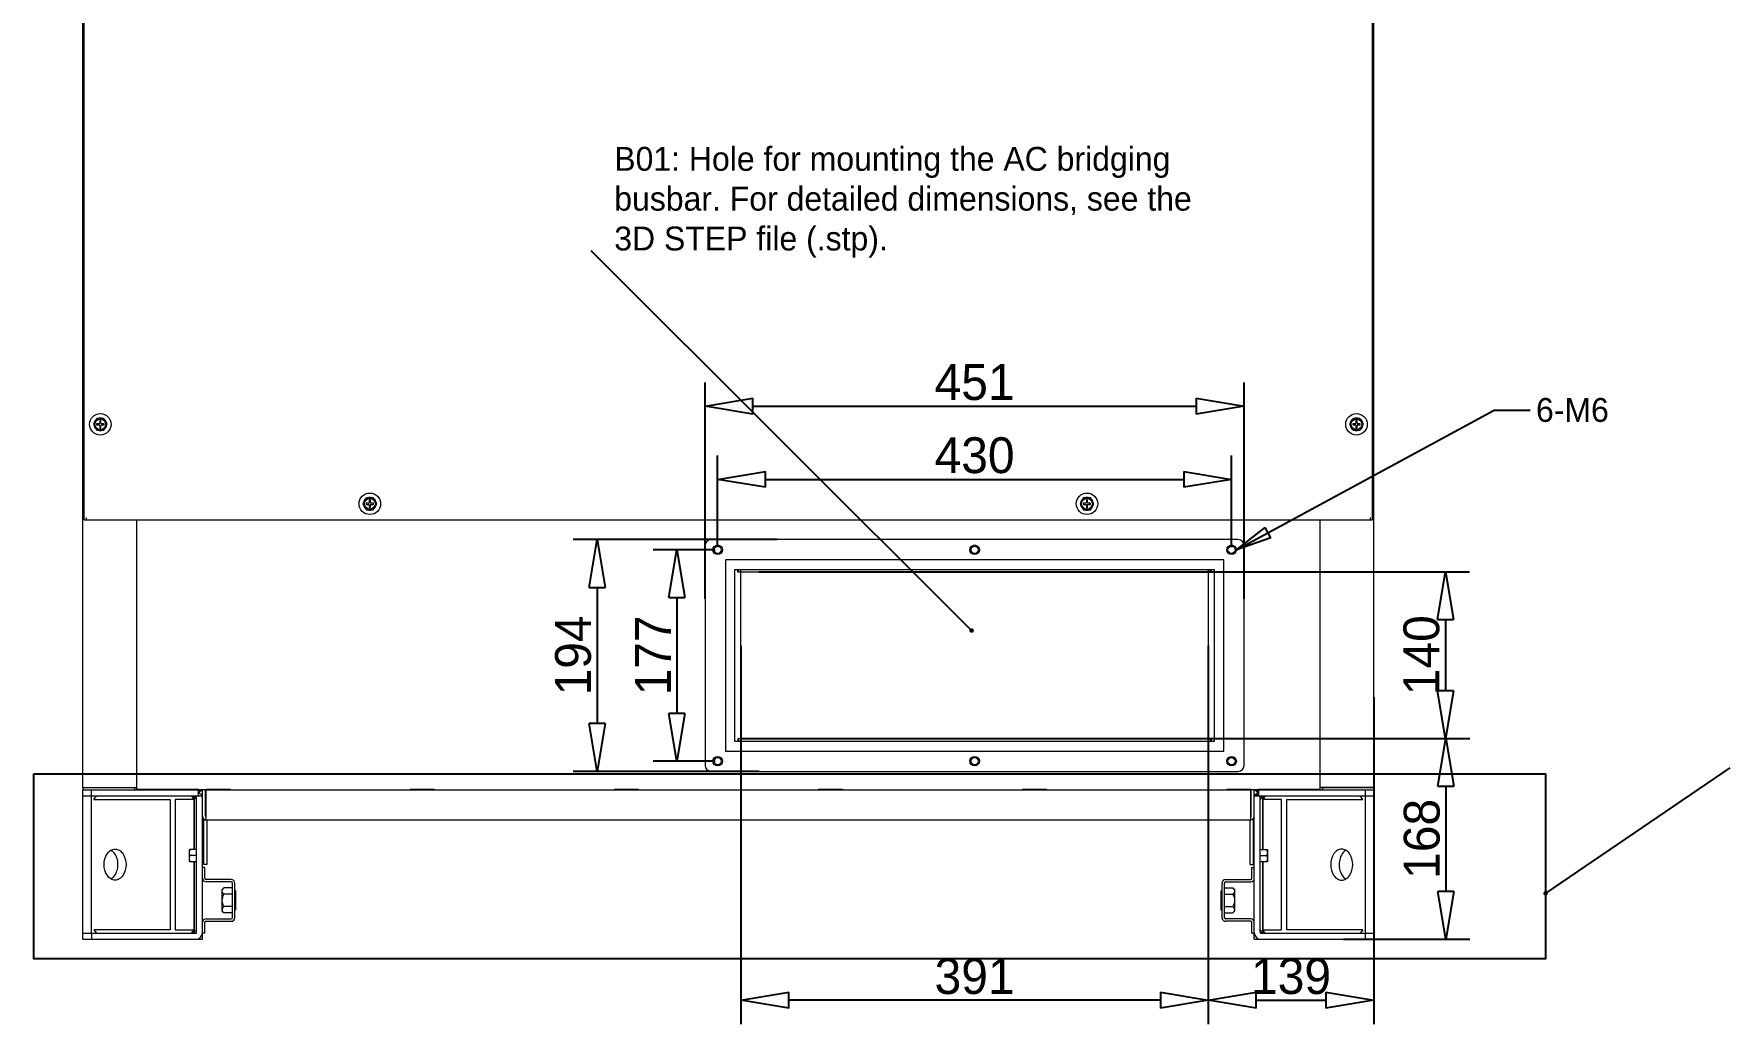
# Model space of a CAD drawing. Header units: inches. Extents: x -4705 to 38647, y 7098 to 31800.
# Drawn here: x 8049 to 9469, y 27184 to 28012 of the extents above; entities that cross this region are included whole.
import ezdxf

# ---------------------------------------------------------------- set-up
doc = ezdxf.new("R2010")
doc.units = ezdxf.units.IN
doc.header["$LTSCALE"] = 10
doc.header["$MEASUREMENT"] = 0
doc.linetypes.add('CONTINUOUS0', pattern=[0])
doc.layers.get('0').update_dxf_attribs({"lineweight": 0})
doc.layers.get('Defpoints').update_dxf_attribs({"lineweight": 0})
doc.layers.add('00_COMPONENTS', color=7, linetype='Continuous', lineweight=0)
doc.layers.add('1粗实线', color=7, linetype='CONTINUOUS0')
doc.styles.add('DWGTransNewTextStyle', font='SourceHanSansCN-Normal.ttf')
doc.styles.get("Standard").update_dxf_attribs({"font": 'SourceHanSansCN-Normal.ttf'})
doc.dimstyles.get("Standard").update_dxf_attribs({"dimtxt": 60, "dimasz": 30, "dimexe": 0.18, "dimexo": 0.0625, "dimgap": 5, "dimtad": 0, "dimtoh": 1, "dimdec": 0, "dimdsep": 46, "dimtxsty": 'Standard', "dimblk": 'CLOSEDBLANK', "dimcen": 0.09, "dimadec": 0, "dimazin": 0, "dimtfac": 1, "dimtdec": 0, "dimtofl": 0, "dimtmove": 0, "dimatfit": 3, "dimldrblk": 'CLOSEDBLANK', "dimfxl": 1, "dimtolj": 1, "dimtzin": 0, "dimarcsym": 0})
doc.dimstyles.new('副本 (2) Standard', dxfattribs={"dimtxt": 30, "dimasz": 40, "dimexe": 20, "dimexo": 2, "dimgap": 5, "dimtad": 1, "dimtoh": 1, "dimdec": 0, "dimdsep": 46, "dimtxsty": 'Standard', "dimblk": 'CLOSEDBLANK', "dimcen": 0.09, "dimclrd": 256, "dimadec": 0, "dimazin": 0, "dimtfac": 1, "dimtdec": 0, "dimtofl": 0, "dimtmove": 1, "dimatfit": 2, "dimldrblk": 'CLOSEDBLANK', "dimfxl": 1, "dimtolj": 1, "dimtzin": 0, "dimarcsym": 0})

# ---------------------------------------------------------------- blocks, each defined once
blk = doc.blocks.new('_ClosedBlank')
at = {"color": 0, "linetype": 'ByBlock', "lineweight": -2}
for p, q in [((-1, 0.167), (0, 0)), ((-1, 0.167), (-1, -0.167)), ((0, 0), (-1, -0.167))]:
    blk.add_line(p, q, dxfattribs=at)
blk = doc.blocks.new('*D65')
at = {"color": 0, "lineweight": -2, "ltscale": 50, "transparency": 16777216}
for p, q in [((8610.9, 27539.5), (8610.9, 27720.7)), ((9061.9, 27539.5), (9061.9, 27720.7))]:
    blk.add_line(p, q, dxfattribs=at)
at = {"lineweight": -2, "ltscale": 50, "transparency": 16777216}
blk.add_line((8650.9, 27700.7), (9021.9, 27700.7), dxfattribs=at)
at = {"layer": 'Defpoints', "color": 0, "transparency": 16777216}
for p in [(9061.9, 27700.7), (8610.9, 27537.5), (9061.9, 27537.5)]:
    blk.add_point(p, dxfattribs=at)
at = {"linetype": 'ByBlock', "lineweight": -2, "transparency": 16777216, "xscale": 40, "yscale": 40, "zscale": 40, "rotation": 180}
blk.add_blockref('_ClosedBlank', (8610.9, 27700.7), dxfattribs=at)
at = {"linetype": 'ByBlock', "lineweight": -2, "transparency": 16777216, "xscale": 40, "yscale": 40, "zscale": 40}
blk.add_blockref('_ClosedBlank', (9061.9, 27700.7), dxfattribs=at)
at = {"color": 0, "ltscale": 50, "transparency": 16777216, "insert": (8836.4, 27720.7), "char_height": 30, "attachment_point": 5}
blk.add_mtext('\\A1;451', dxfattribs=at)
blk = doc.blocks.new('*D66')
at = {"color": 0, "lineweight": -2, "ltscale": 50, "transparency": 16777216}
for p, q in [((8621.4, 27582.6), (8621.4, 27659.5)), ((9051.4, 27582.6), (9051.4, 27659.5))]:
    blk.add_line(p, q, dxfattribs=at)
at = {"lineweight": -2, "ltscale": 50, "transparency": 16777216}
blk.add_line((8661.4, 27639.5), (9011.4, 27639.5), dxfattribs=at)
at = {"layer": 'Defpoints', "color": 0, "transparency": 16777216}
for p in [(9051.4, 27639.5), (8621.4, 27580.6), (9051.4, 27580.6)]:
    blk.add_point(p, dxfattribs=at)
at = {"linetype": 'ByBlock', "lineweight": -2, "transparency": 16777216, "xscale": 40, "yscale": 40, "zscale": 40, "rotation": 180}
blk.add_blockref('_ClosedBlank', (8621.4, 27639.5), dxfattribs=at)
at = {"linetype": 'ByBlock', "lineweight": -2, "transparency": 16777216, "xscale": 40, "yscale": 40, "zscale": 40}
blk.add_blockref('_ClosedBlank', (9051.4, 27639.5), dxfattribs=at)
at = {"color": 0, "ltscale": 50, "transparency": 16777216, "insert": (8836.4, 27659.5), "char_height": 30, "attachment_point": 5}
blk.add_mtext('\\A1;430', dxfattribs=at)
blk = doc.blocks.new('*D67')
at = {"color": 0, "lineweight": -2, "ltscale": 50, "transparency": 16777216}
for p, q in [((8671.2, 27589.1), (8500.6, 27589.1)), ((8656.3, 27395.1), (8500.6, 27395.1))]:
    blk.add_line(p, q, dxfattribs=at)
at = {"lineweight": -2, "ltscale": 50, "transparency": 16777216}
blk.add_line((8520.6, 27549.1), (8520.6, 27435.1), dxfattribs=at)
at = {"layer": 'Defpoints', "color": 0, "transparency": 16777216}
for p in [(8673.2, 27589.1), (8520.6, 27395.1), (8658.3, 27395.1)]:
    blk.add_point(p, dxfattribs=at)
at = {"linetype": 'ByBlock', "lineweight": -2, "transparency": 16777216, "xscale": 40, "yscale": 40, "zscale": 40}
for p, rotation in [((8520.6, 27589.1), 90), ((8520.6, 27395.1), 270)]:
    blk.add_blockref('_ClosedBlank', p, dxfattribs=dict(at, rotation=rotation))
at = {"color": 0, "ltscale": 50, "transparency": 16777216, "insert": (8500.6, 27492.1), "char_height": 30, "attachment_point": 5, "rotation": 90}
blk.add_mtext('\\A1;194', dxfattribs=at)
blk = doc.blocks.new('*D68')
at = {"color": 0, "lineweight": -2, "ltscale": 50, "transparency": 16777216}
for p, q in [((8619.4, 27580.6), (8567.4, 27580.6)), ((8619.4, 27403.6), (8567.4, 27403.6))]:
    blk.add_line(p, q, dxfattribs=at)
at = {"lineweight": -2, "ltscale": 50, "transparency": 16777216}
blk.add_line((8587.4, 27540.6), (8587.4, 27443.6), dxfattribs=at)
at = {"layer": 'Defpoints', "color": 0, "transparency": 16777216}
for p in [(8621.4, 27580.6), (8587.4, 27403.6), (8621.4, 27403.6)]:
    blk.add_point(p, dxfattribs=at)
at = {"linetype": 'ByBlock', "lineweight": -2, "transparency": 16777216, "xscale": 40, "yscale": 40, "zscale": 40}
for p, rotation in [((8587.4, 27580.6), 90), ((8587.4, 27403.6), 270)]:
    blk.add_blockref('_ClosedBlank', p, dxfattribs=dict(at, rotation=rotation))
at = {"color": 0, "ltscale": 50, "transparency": 16777216, "insert": (8567.4, 27492.1), "char_height": 30, "attachment_point": 5, "rotation": 90}
blk.add_mtext('\\A1;177', dxfattribs=at)
blk = doc.blocks.new('*D69')
at = {"color": 0, "lineweight": -2, "ltscale": 50, "transparency": 16777216}
for p, q in [((8656, 27562.1), (9250.4, 27562.1)), ((8646.4, 27422.6), (9250.4, 27422.6))]:
    blk.add_line(p, q, dxfattribs=at)
at = {"lineweight": -2, "ltscale": 50, "transparency": 16777216}
blk.add_line((9230.4, 27522.1), (9230.4, 27462.6), dxfattribs=at)
at = {"layer": 'Defpoints', "color": 0, "transparency": 16777216}
for p in [(8654, 27562.1), (8644.4, 27422.6), (9230.4, 27422.6)]:
    blk.add_point(p, dxfattribs=at)
at = {"linetype": 'ByBlock', "lineweight": -2, "transparency": 16777216, "xscale": 40, "yscale": 40, "zscale": 40}
for p, rotation in [((9230.4, 27562.1), 90), ((9230.4, 27422.6), 270)]:
    blk.add_blockref('_ClosedBlank', p, dxfattribs=dict(at, rotation=rotation))
at = {"color": 0, "ltscale": 50, "transparency": 16777216, "insert": (9210.4, 27492.3), "char_height": 30, "attachment_point": 5, "rotation": 90}
blk.add_mtext('\\A1;140', dxfattribs=at)
blk = doc.blocks.new('*D70')
at = {"color": 0, "lineweight": -2, "ltscale": 50, "transparency": 16777216}
for p, q in [((9030, 27422.6), (9250.7, 27422.6)), ((9145.1, 27254.6), (9250.7, 27254.6))]:
    blk.add_line(p, q, dxfattribs=at)
at = {"lineweight": -2, "ltscale": 50, "transparency": 16777216}
blk.add_line((9230.7, 27382.6), (9230.7, 27294.6), dxfattribs=at)
at = {"layer": 'Defpoints', "color": 0, "transparency": 16777216}
for p in [(9028, 27422.6), (9143.1, 27254.6), (9230.7, 27254.6)]:
    blk.add_point(p, dxfattribs=at)
at = {"linetype": 'ByBlock', "lineweight": -2, "transparency": 16777216, "xscale": 40, "yscale": 40, "zscale": 40}
for p, rotation in [((9230.7, 27422.6), 90), ((9230.7, 27254.6), 270)]:
    blk.add_blockref('_ClosedBlank', p, dxfattribs=dict(at, rotation=rotation))
at = {"color": 0, "ltscale": 50, "transparency": 16777216, "insert": (9210.7, 27338.6), "char_height": 30, "attachment_point": 5, "rotation": 90}
blk.add_mtext('\\A1;168', dxfattribs=at)
blk = doc.blocks.new('*D71')
at = {"color": 0, "lineweight": -2, "ltscale": 50, "transparency": 16777216}
for p, q in [((8640.9, 27500.2), (8640.9, 27183.5)), ((9031.9, 27500.2), (9031.9, 27183.5))]:
    blk.add_line(p, q, dxfattribs=at)
at = {"lineweight": -2, "ltscale": 50, "transparency": 16777216}
blk.add_line((8991.9, 27203.5), (8680.9, 27203.5), dxfattribs=at)
at = {"layer": 'Defpoints', "color": 0, "transparency": 16777216}
for p in [(8640.9, 27502.2), (9031.9, 27502.2), (8640.9, 27203.5)]:
    blk.add_point(p, dxfattribs=at)
at = {"linetype": 'ByBlock', "lineweight": -2, "transparency": 16777216, "xscale": 40, "yscale": 40, "zscale": 40, "rotation": 180}
blk.add_blockref('_ClosedBlank', (8640.9, 27203.5), dxfattribs=at)
at = {"linetype": 'ByBlock', "lineweight": -2, "transparency": 16777216, "xscale": 40, "yscale": 40, "zscale": 40}
blk.add_blockref('_ClosedBlank', (9031.9, 27203.5), dxfattribs=at)
at = {"color": 0, "ltscale": 50, "transparency": 16777216, "insert": (8836.4, 27223.5), "char_height": 30, "attachment_point": 5}
blk.add_mtext('\\A1;391', dxfattribs=at)
blk = doc.blocks.new('*D72')
at = {"color": 0, "lineweight": -2, "ltscale": 50, "transparency": 16777216}
for p, q in [((9031.9, 27481.2), (9031.9, 27183.5)), ((9170.4, 27457.3), (9170.4, 27183.5))]:
    blk.add_line(p, q, dxfattribs=at)
at = {"lineweight": -2, "ltscale": 50, "transparency": 16777216}
blk.add_line((9071.9, 27203.5), (9130.4, 27203.5), dxfattribs=at)
at = {"layer": 'Defpoints', "color": 0, "transparency": 16777216}
for p in [(9031.9, 27483.2), (9170.4, 27459.3), (9170.4, 27203.5)]:
    blk.add_point(p, dxfattribs=at)
at = {"linetype": 'ByBlock', "lineweight": -2, "transparency": 16777216, "xscale": 40, "yscale": 40, "zscale": 40, "rotation": 180}
blk.add_blockref('_ClosedBlank', (9031.9, 27203.5), dxfattribs=at)
at = {"linetype": 'ByBlock', "lineweight": -2, "transparency": 16777216, "xscale": 40, "yscale": 40, "zscale": 40}
blk.add_blockref('_ClosedBlank', (9170.4, 27203.5), dxfattribs=at)
at = {"color": 0, "ltscale": 50, "transparency": 16777216, "insert": (9101.2, 27223.5), "char_height": 30, "attachment_point": 5}
blk.add_mtext('\\A1;139', dxfattribs=at)

msp = doc.modelspace()

# ---------------------------------------------------------------- linework, layer by layer
at = {"layer": '00_COMPONENTS', "color": 7, "linetype": 'Continuous'}
for p, q in [((8090.42, 27381.566), (8090.42, 29404.566)), ((9170.42, 27381.566), (9170.42, 29404.566)), ((8091.42, 27605.566), (8091.42, 28899.566)), ((9169.42, 27605.566), (9169.42, 28899.566)), ((8102.033, 27690.566), (8099.146, 27685.566)), ((8107.807, 27690.566), (8102.033, 27690.566)), ((8105.42, 27688.666), (8104.42, 27688.666)), ((8104.42, 27688.666), (8104.42, 27686.566)), ((8105.42, 27686.566), (8105.42, 27688.666)), ((8110.693, 27685.566), (8107.807, 27690.566)), ((9153.033, 27690.566), (9150.146, 27685.566)), ((9158.807, 27690.566), (9153.033, 27690.566)), ((9156.42, 27688.666), (9155.42, 27688.666)), ((9155.42, 27688.666), (9155.42, 27686.566)), ((9156.42, 27686.566), (9156.42, 27688.666)), ((9161.693, 27685.566), (9158.807, 27690.566)), ((8099.146, 27685.566), (8102.033, 27680.566)), ((8103.92, 27686.066), (8101.82, 27686.066)), ((8101.82, 27686.066), (8101.82, 27685.066)), ((8101.82, 27685.066), (8103.92, 27685.066)), ((8102.033, 27680.566), (8107.807, 27680.566)), ((8104.42, 27684.566), (8104.42, 27682.466)), ((8104.42, 27682.466), (8105.42, 27682.466)), ((8105.42, 27682.466), (8105.42, 27684.566)), ((8108.02, 27686.066), (8105.92, 27686.066)), ((8105.92, 27685.066), (8108.02, 27685.066)), ((8107.807, 27680.566), (8110.693, 27685.566)), ((8108.02, 27685.066), (8108.02, 27686.066)), ((9150.146, 27685.566), (9153.033, 27680.566)), ((9154.92, 27686.066), (9152.82, 27686.066)), ((9152.82, 27686.066), (9152.82, 27685.066)), ((9152.82, 27685.066), (9154.92, 27685.066)), ((9153.033, 27680.566), (9158.807, 27680.566)), ((9155.42, 27684.566), (9155.42, 27682.466)), ((9155.42, 27682.466), (9156.42, 27682.466)), ((9156.42, 27682.466), (9156.42, 27684.566)), ((9159.02, 27686.066), (9156.92, 27686.066)), ((9156.92, 27685.066), (9159.02, 27685.066)), ((9158.807, 27680.566), (9161.693, 27685.566)), ((9159.02, 27685.066), (9159.02, 27686.066)), ((8327.533, 27624.066), (8324.646, 27619.066)), ((8324.646, 27619.066), (8327.533, 27614.066)), ((8329.42, 27619.566), (8327.32, 27619.566)), ((8327.32, 27619.566), (8327.32, 27618.566)), ((8327.32, 27618.566), (8329.42, 27618.566)), ((8333.307, 27624.066), (8327.533, 27624.066)), ((8330.92, 27622.166), (8329.92, 27622.166)), ((8329.92, 27622.166), (8329.92, 27620.066)), ((8329.92, 27618.066), (8329.92, 27615.966)), ((8330.92, 27620.066), (8330.92, 27622.166)), ((8330.92, 27615.966), (8330.92, 27618.066)), ((8333.52, 27619.566), (8331.42, 27619.566)), ((8331.42, 27618.566), (8333.52, 27618.566)), ((8336.193, 27619.066), (8333.307, 27624.066)), ((8333.307, 27614.066), (8336.193, 27619.066)), ((8333.52, 27618.566), (8333.52, 27619.566)), ((8927.533, 27624.066), (8924.646, 27619.066)), ((8924.646, 27619.066), (8927.533, 27614.066)), ((8929.42, 27619.566), (8927.32, 27619.566)), ((8927.32, 27619.566), (8927.32, 27618.566)), ((8927.32, 27618.566), (8929.42, 27618.566)), ((8933.307, 27624.066), (8927.533, 27624.066)), ((8930.92, 27622.166), (8929.92, 27622.166)), ((8929.92, 27622.166), (8929.92, 27620.066)), ((8929.92, 27618.066), (8929.92, 27615.966)), ((8930.92, 27620.066), (8930.92, 27622.166)), ((8930.92, 27615.966), (8930.92, 27618.066)), ((8933.52, 27619.566), (8931.42, 27619.566)), ((8931.42, 27618.566), (8933.52, 27618.566)), ((8936.193, 27619.066), (8933.307, 27624.066)), ((8933.307, 27614.066), (8936.193, 27619.066)), ((8933.52, 27618.566), (8933.52, 27619.566)), ((8091.42, 27605.566), (9169.42, 27605.566)), ((8093.42, 27605.566), (8093.42, 27607.566)), ((8135.42, 27381.566), (8135.42, 27605.566)), ((8135.42, 27380.255), (8135.42, 27605.566)), ((8135.42, 27382.066), (8135.42, 27605.566)), ((8327.533, 27614.066), (8333.307, 27614.066)), ((8329.92, 27615.966), (8330.92, 27615.966)), ((8927.533, 27614.066), (8933.307, 27614.066)), ((8929.92, 27615.966), (8930.92, 27615.966)), ((9125.42, 27381.566), (9125.42, 27605.566)), ((9125.42, 27380.816), (9125.42, 27605.566)), ((9167.42, 27607.566), (9167.42, 27605.566)), ((9056.92, 27589.066), (8615.92, 27589.066)), ((8610.92, 27584.066), (8610.92, 27400.066)), ((9061.92, 27400.066), (9061.92, 27584.066)), ((9044.92, 27572.066), (8627.92, 27572.066)), ((8627.92, 27572.066), (8627.92, 27412.066)), ((8635.92, 27564.066), (9036.92, 27564.066)), ((8635.92, 27420.066), (8635.92, 27564.066)), ((8640.92, 27563.816), (8638.42, 27563.816)), ((8638.42, 27561.816), (8638.42, 27563.816)), ((8640.92, 27561.816), (8638.42, 27561.816)), ((8638.92, 27561.816), (8638.92, 27563.816)), ((8640.92, 27562.066), (8640.92, 27564.066)), ((8640.92, 27563.816), (8640.92, 27564.066)), ((8640.92, 27562.066), (9031.92, 27562.066)), ((8640.92, 27422.316), (8640.92, 27561.816)), ((9031.92, 27564.066), (9031.92, 27563.816)), ((9031.92, 27562.066), (9031.92, 27564.066)), ((9031.92, 27563.816), (9034.42, 27563.816)), ((9031.92, 27561.816), (9034.42, 27561.816)), ((9031.92, 27561.816), (9031.92, 27422.316)), ((9033.92, 27563.816), (9033.92, 27561.816)), ((9034.42, 27561.816), (9034.42, 27563.816)), ((9036.92, 27564.066), (9036.92, 27420.066)), ((9044.92, 27412.066), (9044.92, 27572.066)), ((9036.92, 27420.066), (8635.92, 27420.066)), ((8640.92, 27422.316), (8638.42, 27422.316)), ((8638.42, 27422.316), (8638.42, 27420.316)), ((8640.92, 27420.316), (8638.42, 27420.316)), ((8638.92, 27420.316), (8638.92, 27422.316)), ((9031.92, 27422.566), (8640.92, 27422.566)), ((9031.92, 27422.066), (8640.92, 27422.066)), ((8640.92, 27422.066), (8640.92, 27420.066)), ((8640.92, 27420.066), (8640.92, 27420.316)), ((9031.92, 27422.316), (9034.42, 27422.316)), ((9031.92, 27422.066), (9031.92, 27420.066)), ((9031.92, 27420.316), (9034.42, 27420.316)), ((9031.92, 27420.316), (9031.92, 27420.066)), ((9033.92, 27422.316), (9033.92, 27420.316)), ((9034.42, 27422.316), (9034.42, 27420.316)), ((8627.92, 27412.066), (9044.92, 27412.066)), ((8615.92, 27395.066), (9056.92, 27395.066)), ((8090.42, 27381.566), (8133.42, 27381.566)), ((8090.42, 27381.566), (8135.42, 27381.566)), ((8090.42, 27381.566), (8090.42, 27379.566)), ((8090.42, 27379.566), (8133.42, 27379.566)), ((8090.42, 27254.566), (8090.42, 27379.566)), ((8093.42, 27381.566), (8135.42, 27381.566)), ((8097.49, 27379.566), (8186.884, 27379.566)), ((8097.49, 27374.566), (8097.49, 27379.566)), ((8133.42, 27381.566), (8133.42, 27379.566)), ((8135.42, 27380.255), (8186.884, 27380.255)), ((8135.42, 27379.566), (8135.42, 27380.255)), ((8135.42, 27379.566), (8186.884, 27379.566)), ((8186.884, 27379.566), (8186.884, 27380.255)), ((8189.885, 27379.839), (8186.884, 27377.168)), ((8189.577, 27379.566), (8186.884, 27379.566)), ((8186.884, 27379.566), (8186.884, 27374.566)), ((8189.884, 27379.566), (8186.884, 27376.566)), ((8190.384, 27374.566), (8186.884, 27378.066)), ((8186.884, 27376.722), (8186.884, 27377.168)), ((8187.362, 27377.043), (8187.681, 27377.043)), ((8187.882, 27377.563), (8187.681, 27377.043)), ((8188.654, 27379.566), (8188.172, 27378.314)), ((8193.42, 27379.566), (8189.884, 27379.566)), ((8189.885, 27379.566), (8189.885, 27379.839)), ((8190.42, 27374.566), (8190.42, 27379.566)), ((8192.92, 27357.566), (8192.92, 27379.566)), ((8193.42, 27380.298), (8213.42, 27380.298)), ((8193.42, 27380.298), (8193.42, 27379.566)), ((8193.42, 27379.566), (8213.42, 27379.566)), ((8193.42, 27379.566), (9067.42, 27379.566)), ((8193.42, 27354.566), (8193.42, 27379.566)), ((8213.42, 27380.298), (8213.42, 27379.566)), ((8364.22, 27380.298), (8384.22, 27380.298)), ((8364.22, 27380.298), (8364.22, 27379.566)), ((8364.22, 27379.566), (8384.22, 27379.566)), ((8384.22, 27380.298), (8384.22, 27379.566)), ((8535.02, 27380.298), (8555.02, 27380.298)), ((8535.02, 27380.298), (8535.02, 27379.566)), ((8535.02, 27379.566), (8555.02, 27379.566)), ((8555.02, 27380.298), (8555.02, 27379.566)), ((8705.82, 27380.298), (8725.82, 27380.298)), ((8705.82, 27380.298), (8705.82, 27379.566)), ((8705.82, 27379.566), (8725.82, 27379.566)), ((8725.82, 27380.298), (8725.82, 27379.566)), ((8876.62, 27380.298), (8896.62, 27380.298)), ((8876.62, 27380.298), (8876.62, 27379.566)), ((8876.62, 27379.566), (8896.62, 27379.566)), ((8896.62, 27380.298), (8896.62, 27379.566)), ((9047.42, 27380.298), (9067.42, 27380.298)), ((9047.42, 27380.298), (9047.42, 27379.566)), ((9047.42, 27379.566), (9067.42, 27379.566)), ((9067.42, 27380.298), (9067.42, 27379.566)), ((9070.955, 27379.566), (9067.42, 27379.566)), ((9067.42, 27354.566), (9067.42, 27379.566)), ((9067.42, 27378.366), (9067.92, 27378.366)), ((9067.42, 27378.166), (9067.92, 27378.166)), ((9067.92, 27357.566), (9067.92, 27379.566)), ((9070.42, 27374.566), (9070.42, 27379.566)), ((9073.955, 27378.066), (9070.455, 27374.566)), ((9070.889, 27376.104), (9071.213, 27375.323)), ((9070.949, 27375.769), (9071.167, 27375.277)), ((9073.954, 27377.168), (9070.955, 27379.839)), ((9070.955, 27379.566), (9070.955, 27379.839)), ((9073.955, 27376.566), (9070.955, 27379.566)), ((9073.955, 27379.566), (9071.262, 27379.566)), ((9071.42, 27375.816), (9073.376, 27375.816)), ((9072.185, 27379.566), (9072.669, 27378.313)), ((9072.257, 27375.968), (9073.248, 27374.566)), ((9072.958, 27377.563), (9073.158, 27377.043)), ((9073.158, 27377.043), (9073.478, 27377.043)), ((9073.954, 27376.724), (9073.954, 27377.168)), ((9073.955, 27380.255), (9125.42, 27380.255)), ((9073.955, 27379.566), (9073.955, 27380.255)), ((9073.955, 27379.566), (9125.42, 27379.566)), ((9073.955, 27379.566), (9163.35, 27379.566)), ((9073.955, 27379.566), (9073.955, 27374.566)), ((9170.42, 27381.566), (9125.42, 27381.566)), ((9125.42, 27381.566), (9167.92, 27381.566)), ((9125.42, 27379.566), (9125.42, 27380.255)), ((9127.42, 27381.566), (9170.191, 27381.566)), ((9127.42, 27381.566), (9127.42, 27379.566)), ((9127.42, 27379.566), (9170.42, 27379.566)), ((9163.35, 27254.566), (9163.35, 27379.566)), ((9170.42, 27381.566), (9170.42, 27379.566)), ((9170.42, 27374.566), (9170.42, 27379.566)), ((8090.419, 27374.566), (8190.42, 27374.566)), ((8097.49, 27259.566), (8097.49, 27374.566)), ((8099.611, 27371.566), (8101.732, 27374.566)), ((8099.611, 27371.566), (8163.298, 27371.566)), ((8163.298, 27371.566), (8163.298, 27262.566)), ((8183.349, 27371.566), (8167.541, 27371.566)), ((8167.541, 27371.566), (8167.541, 27262.566)), ((8181.227, 27374.566), (8183.349, 27371.566)), ((8182.42, 27374.566), (8185.42, 27371.566)), ((8183.299, 27374.066), (8185.42, 27374.066)), ((8183.299, 27374.066), (8183.299, 27329.566)), ((8183.699, 27374.137), (8183.349, 27374.066)), ((8183.349, 27329.566), (8183.349, 27374.066)), ((8185.42, 27260.066), (8185.42, 27374.566)), ((8190.42, 27260.066), (8190.42, 27374.566)), ((9067.42, 27365.566), (9067.92, 27365.566)), ((9067.42, 27365.066), (9067.92, 27365.066)), ((9070.42, 27374.566), (9170.42, 27374.566)), ((9070.42, 27260.066), (9070.42, 27374.566)), ((9071.196, 27375.306), (9071.166, 27375.276)), ((9075.42, 27260.066), (9075.42, 27374.566)), ((9075.42, 27371.566), (9078.42, 27374.566)), ((9075.42, 27374.066), (9077.541, 27374.066)), ((9077.141, 27374.137), (9077.491, 27374.066)), ((9079.612, 27374.566), (9077.491, 27371.566)), ((9077.491, 27329.566), (9077.491, 27374.066)), ((9093.298, 27371.566), (9077.491, 27371.566)), ((9077.541, 27374.066), (9077.541, 27329.566)), ((9093.298, 27262.566), (9093.298, 27371.566)), ((9097.541, 27371.566), (9161.226, 27371.566)), ((9097.541, 27262.566), (9097.541, 27371.566)), ((9161.226, 27371.566), (9159.105, 27374.566)), ((9170.42, 27259.566), (9170.42, 27374.566)), ((8190.42, 27354.566), (9067.42, 27354.566)), ((8191.42, 27317.066), (8191.42, 27354.066)), ((8193.92, 27354.066), (8193.92, 27317.066)), ((9066.92, 27317.066), (9066.92, 27354.066)), ((9069.42, 27354.066), (9069.42, 27317.066)), ((8185.42, 27329.566), (8179.42, 27329.566)), ((8179.42, 27319.566), (8179.42, 27329.566)), ((8179.42, 27319.566), (8185.42, 27319.566)), ((8185.42, 27324.566), (8180.193, 27324.566)), ((8183.299, 27319.566), (8183.299, 27260.066)), ((8183.349, 27260.066), (8183.349, 27319.566)), ((9075.42, 27329.566), (9081.42, 27329.566)), ((9075.42, 27324.566), (9080.646, 27324.566)), ((9075.42, 27319.566), (9081.42, 27319.566)), ((9077.491, 27260.066), (9077.491, 27319.566)), ((9077.541, 27319.566), (9077.541, 27260.066)), ((9081.42, 27329.566), (9081.42, 27319.566)), ((8192.42, 27314.566), (8190.42, 27314.566)), ((8193.92, 27317.066), (8191.42, 27317.066)), ((8192.42, 27305.566), (8192.42, 27314.566)), ((8214.42, 27304.566), (8193.42, 27304.566)), ((9046.42, 27304.566), (9067.42, 27304.566)), ((9066.92, 27317.066), (9069.42, 27317.066)), ((9068.42, 27314.566), (9070.42, 27314.566)), ((9068.42, 27305.566), (9068.42, 27314.566)), ((8214.42, 27302.566), (8193.42, 27302.566)), ((8208.312, 27297.458), (8206.92, 27296.066)), ((8206.92, 27278.066), (8206.92, 27296.066)), ((8215.42, 27297.458), (8208.312, 27297.458)), ((8215.42, 27292.262), (8208.312, 27292.262)), ((8215.42, 27272.566), (8215.42, 27301.566)), ((8217.42, 27272.566), (8217.42, 27301.566)), ((8218.42, 27295.056), (8217.42, 27295.056)), ((8218.42, 27279.076), (8218.42, 27295.056)), ((9042.42, 27295.056), (9043.42, 27295.056)), ((9042.42, 27295.056), (9042.42, 27279.076)), ((9043.42, 27272.566), (9043.42, 27301.566)), ((9045.42, 27272.566), (9045.42, 27301.566)), ((9045.42, 27297.458), (9052.528, 27297.458)), ((9045.42, 27292.262), (9052.528, 27292.262)), ((9046.42, 27302.566), (9067.42, 27302.566)), ((9052.528, 27297.458), (9053.92, 27296.066)), ((9053.92, 27296.066), (9053.92, 27278.066)), ((8208.312, 27276.673), (8206.92, 27278.066)), ((8215.42, 27281.869), (8208.312, 27281.869)), ((8215.42, 27276.673), (8208.312, 27276.673)), ((8218.42, 27279.076), (8217.42, 27279.076)), ((9042.42, 27279.076), (9043.42, 27279.076)), ((9045.42, 27281.869), (9052.528, 27281.869)), ((9045.42, 27276.673), (9052.528, 27276.673)), ((9052.528, 27276.673), (9053.92, 27278.066)), ((8163.298, 27262.566), (8099.611, 27262.566)), ((8099.611, 27262.566), (8101.732, 27259.566)), ((8167.541, 27262.566), (8183.349, 27262.566)), ((8181.227, 27259.566), (8183.349, 27262.566)), ((8182.42, 27259.566), (8185.42, 27262.566)), ((8192.42, 27259.566), (8192.42, 27268.566)), ((8193.42, 27271.566), (8214.42, 27271.566)), ((8193.42, 27269.566), (8214.42, 27269.566)), ((9067.42, 27271.566), (9046.42, 27271.566)), ((9067.42, 27269.566), (9046.42, 27269.566)), ((9068.42, 27259.566), (9068.42, 27268.566)), ((9075.42, 27262.566), (9078.42, 27259.566)), ((9077.491, 27262.566), (9093.298, 27262.566)), ((9079.612, 27259.566), (9077.491, 27262.566)), ((9161.226, 27262.566), (9097.541, 27262.566)), ((9161.226, 27262.566), (9159.105, 27259.566)), ((8090.419, 27259.566), (8184.92, 27259.566)), ((8090.42, 27254.566), (8190.42, 27254.566)), ((8097.49, 27259.566), (8097.49, 27254.566)), ((8182.999, 27259.673), (8182.81, 27259.594)), ((8192.42, 27259.566), (8190.42, 27259.566)), ((8190.42, 27254.566), (8190.42, 27259.566)), ((9068.42, 27259.566), (9070.42, 27259.566)), ((9070.42, 27254.566), (9070.42, 27259.566)), ((9070.42, 27254.566), (9170.42, 27254.566)), ((9075.42, 27260.066), (9077.542, 27260.066)), ((9075.92, 27259.566), (9170.42, 27259.566)), ((9077.831, 27259.679), (9078.016, 27259.598)), ((9170.42, 27259.566), (9170.42, 27254.566))]:
    msp.add_line(p, q, dxfattribs=at)
for points in [[(8183.298, 27260.066), (8183.259, 27259.915), (8183.153, 27259.782), (8182.999, 27259.673)], [(9077.542, 27260.066), (9077.579, 27259.918), (9077.681, 27259.787), (9077.831, 27259.679)]]:
    msp.add_lwpolyline(points, dxfattribs=at)
for centre, radius in [((8104.92, 27685.566), 9), ((8104.92, 27685.566), 4.5), ((9155.92, 27685.566), 9), ((9155.92, 27685.566), 4.5), ((8330.42, 27619.066), 9), ((8330.42, 27619.066), 4.5), ((8930.42, 27619.066), 9), ((8930.42, 27619.066), 4.5), ((8621.42, 27580.566), 4), ((8621.42, 27580.566), 3), ((8836.42, 27580.566), 4), ((8836.42, 27580.566), 3), ((9051.42, 27580.566), 4), ((9051.42, 27580.566), 3), ((8621.42, 27403.566), 4), ((8621.42, 27403.566), 3), ((8836.42, 27403.566), 4), ((8836.42, 27403.566), 3), ((9051.42, 27403.566), 4), ((9051.42, 27403.566), 3)]:
    msp.add_circle(centre, radius, dxfattribs=at)
for centre, radius, start, end in [((8104.92, 27685.566), 5.355, 129.020216, 170.979784), ((8104.92, 27685.566), 5.474, 114.007553, 125.992447), ((8104.92, 27685.566), 5.355, 69.020216, 110.979784), ((8104.92, 27685.566), 5.474, 54.007553, 65.992447), ((8104.92, 27685.566), 5.355, 9.020216, 50.979784), ((9155.92, 27685.566), 5.355, 129.020216, 170.979784), ((9155.92, 27685.566), 5.474, 114.007553, 125.992447), ((9155.92, 27685.566), 5.355, 69.020216, 110.979784), ((9155.92, 27685.566), 5.474, 54.007553, 65.992447), ((9155.92, 27685.566), 5.355, 9.020216, 50.979784), ((8104.92, 27685.566), 5.474, 174.007553, 185.992447), ((8104.92, 27685.566), 5.355, 189.020216, 230.979784), ((8104.92, 27685.566), 5.474, 234.007553, 245.992447), ((8104.92, 27685.566), 5.355, 249.020216, 290.979784), ((8103.92, 27686.566), 0.5, 270, 0), ((8103.92, 27684.566), 0.5, 0, 90), ((8105.92, 27686.566), 0.5, 180, 270), ((8105.92, 27684.566), 0.5, 90, 180), ((8104.92, 27685.566), 5.474, 294.007553, 305.992447), ((8104.92, 27685.566), 5.355, 309.020216, 350.979784), ((8104.92, 27685.566), 5.474, 354.007553, 5.992447), ((9155.92, 27685.566), 5.474, 174.007553, 185.992447), ((9155.92, 27685.566), 5.355, 189.020216, 230.979784), ((9155.92, 27685.566), 5.474, 234.007553, 245.992447), ((9155.92, 27685.566), 5.355, 249.020216, 290.979784), ((9154.92, 27686.566), 0.5, 270, 0), ((9154.92, 27684.566), 0.5, 0, 90), ((9156.92, 27686.566), 0.5, 180, 270), ((9156.92, 27684.566), 0.5, 90, 180), ((9155.92, 27685.566), 5.474, 294.007553, 305.992447), ((9155.92, 27685.566), 5.355, 309.020216, 350.979784), ((9155.92, 27685.566), 5.474, 354.007553, 5.992447), ((8330.42, 27619.066), 5.474, 174.007553, 185.992447), ((8330.42, 27619.066), 5.355, 129.020216, 170.979784), ((8330.42, 27619.066), 5.355, 189.020216, 230.979784), ((8330.42, 27619.066), 5.474, 114.007553, 125.992447), ((8330.42, 27619.066), 5.355, 69.020216, 110.979784), ((8329.42, 27620.066), 0.5, 270, 0), ((8329.42, 27618.066), 0.5, 0, 90), ((8331.42, 27620.066), 0.5, 180, 270), ((8331.42, 27618.066), 0.5, 90, 180), ((8330.42, 27619.066), 5.474, 54.007553, 65.992447), ((8330.42, 27619.066), 5.355, 9.020216, 50.979784), ((8330.42, 27619.066), 5.355, 309.020216, 350.979784), ((8330.42, 27619.066), 5.474, 354.007553, 5.992447), ((8930.42, 27619.066), 5.474, 174.007553, 185.992447), ((8930.42, 27619.066), 5.355, 129.020216, 170.979784), ((8930.42, 27619.066), 5.355, 189.020216, 230.979784), ((8930.42, 27619.066), 5.474, 114.007553, 125.992447), ((8930.42, 27619.066), 5.355, 69.020216, 110.979784), ((8929.42, 27620.066), 0.5, 270, 0), ((8929.42, 27618.066), 0.5, 0, 90), ((8931.42, 27620.066), 0.5, 180, 270), ((8931.42, 27618.066), 0.5, 90, 180), ((8930.42, 27619.066), 5.474, 54.007553, 65.992447), ((8930.42, 27619.066), 5.355, 9.020216, 50.979784), ((8930.42, 27619.066), 5.355, 309.020216, 350.979784), ((8930.42, 27619.066), 5.474, 354.007553, 5.992447), ((8330.42, 27619.066), 5.474, 234.007553, 245.992447), ((8330.42, 27619.066), 5.355, 249.020216, 290.979784), ((8330.42, 27619.066), 5.474, 294.007553, 305.992447), ((8930.42, 27619.066), 5.474, 234.007553, 245.992447), ((8930.42, 27619.066), 5.355, 249.020216, 290.979784), ((8930.42, 27619.066), 5.474, 294.007553, 305.992447), ((8615.92, 27584.066), 5, 90, 180), ((9056.92, 27584.066), 5, 0, 90), ((8615.92, 27400.066), 5, 180, 270), ((9056.92, 27400.066), 5, 270, 0), ((8177.984, 27378.101), 9.772, 338.81717, 344.497926), ((8180.857, 27377.591), 6.846, 355.550242, 357.603307), ((8181.186, 27377.576), 6.517, 357.614199, 358.305708), ((9071.42, 27378.816), 3, 250.459536, 270), ((9079.654, 27377.576), 6.517, 181.694292, 182.385801), ((9079.983, 27377.591), 6.846, 182.396693, 184.449758), ((9082.856, 27378.101), 9.772, 195.502074, 201.18283), ((8187.56, 27359.517), 15.089, 98.145749, 99.036143), ((9073.28, 27359.517), 15.089, 80.963857, 81.854251), ((8193.42, 27357.566), 3, 180, 270), ((8194.42, 27354.066), 3, 169.516265, 180), ((8193.42, 27357.566), 0.5, 180, 270), ((8194.42, 27354.066), 0.5, 150, 180), ((9066.42, 27354.066), 0.5, 0, 30), ((9067.42, 27357.566), 3, 270, 0), ((9067.42, 27357.566), 0.5, 270, 0), ((9066.42, 27354.066), 3, 0, 22.442459), ((8193.42, 27305.566), 3, 180, 270), ((8193.42, 27305.566), 1, 180, 270), ((8214.42, 27301.566), 3, 0, 90), ((9046.42, 27301.566), 3, 90, 180), ((9067.42, 27305.566), 3, 270, 0), ((9067.42, 27305.566), 1, 270, 0), ((8214.42, 27301.566), 1, 0, 90), ((9046.42, 27301.566), 1, 90, 180), ((8209.22, 27279.274), 2.3, 180.060723, 190.140882), ((9051.554, 27279.284), 2.366, 349.899533, 350.932886), ((9051.584, 27279.279), 2.337, 350.930812, 353.018988), ((9051.618, 27279.275), 2.302, 353.019367, 355.087554), ((9051.64, 27279.273), 2.28, 355.134672, 356.199676), ((9051.653, 27279.272), 2.267, 356.199716, 357.269498), ((9051.664, 27279.272), 2.256, 357.269575, 358.297602), ((9051.676, 27279.271), 2.244, 358.3431, 359.999211), ((8193.42, 27268.566), 3, 90, 180), ((8193.42, 27268.566), 1, 90, 180), ((8214.42, 27272.566), 3, 270, 0), ((8214.42, 27272.566), 1, 270, 0), ((9046.42, 27272.566), 3, 180, 270), ((9046.42, 27272.566), 1, 180, 270), ((9067.42, 27268.566), 3, 0, 90), ((9067.42, 27268.566), 1, 0, 90), ((8184.92, 27260.066), 5.5, 270, 0), ((8184.92, 27260.066), 0.5, 270, 0), ((9075.92, 27260.066), 5.5, 180, 270), ((9075.92, 27260.066), 0.5, 180, 270)]:
    msp.add_arc(centre, radius, start, end, dxfattribs=at)
for points, knots in [([(8186.884, 27379.566), (8186.984, 27379.566), (8187.61, 27379.243), (8187.662, 27378.441), (8187.694, 27377.891)], [0, 0, 0, 0, 0.15324483, 1, 1, 1, 1]), ([(9073.955, 27379.566), (9073.856, 27379.566), (9073.23, 27379.243), (9073.177, 27378.44), (9073.146, 27377.89)], [0, 0, 0, 0, 0.15321965, 1, 1, 1, 1]), ([(8108.096, 27317.066), (8108.096, 27320.258), (8109.282, 27325.061), (8113.453, 27329.272), (8116.071, 27330.066), (8117.289, 27330.066)], [0, 0, 0, 0, 0.55252707, 0.78920616, 1, 1, 1, 1]), ([(8113.767, 27329.057), (8114.635, 27328.543), (8118.093, 27325.489), (8119.41, 27320.588), (8119.41, 27317.066)], [0, 0, 0, 0, 0.22266199, 1, 1, 1, 1]), ([(8117.289, 27330.066), (8118.507, 27330.066), (8121.125, 27329.272), (8125.295, 27325.061), (8126.481, 27320.258), (8126.481, 27317.066)], [0, 0, 0, 0, 0.21079384, 0.44747293, 1, 1, 1, 1]), ([(8179.42, 27327.066), (8179.42, 27327.719), (8179.671, 27328.599), (8180.081, 27329.372), (8180.193, 27329.566)], [0, 0, 0, 0, 0.74500873, 1, 1, 1, 1]), ([(8180.193, 27324.566), (8180.081, 27324.759), (8179.671, 27325.532), (8179.42, 27326.412), (8179.42, 27327.066)], [0, 0, 0, 0, 0.25499126, 1, 1, 1, 1]), ([(8179.42, 27322.066), (8179.42, 27322.719), (8179.671, 27323.599), (8180.081, 27324.372), (8180.193, 27324.566)], [0, 0, 0, 0, 0.74500873, 1, 1, 1, 1]), ([(8180.193, 27319.566), (8180.081, 27319.759), (8179.671, 27320.532), (8179.42, 27321.412), (8179.42, 27322.066)], [0, 0, 0, 0, 0.25499126, 1, 1, 1, 1]), ([(9080.646, 27329.566), (9080.758, 27329.372), (9081.169, 27328.599), (9081.42, 27327.719), (9081.42, 27327.066)], [0, 0, 0, 0, 0.25499126, 1, 1, 1, 1]), ([(9081.42, 27327.066), (9081.42, 27326.412), (9081.169, 27325.532), (9080.758, 27324.759), (9080.646, 27324.566)], [0, 0, 0, 0, 0.74500873, 1, 1, 1, 1]), ([(9080.646, 27324.566), (9080.758, 27324.372), (9081.169, 27323.599), (9081.42, 27322.719), (9081.42, 27322.066)], [0, 0, 0, 0, 0.25499126, 1, 1, 1, 1]), ([(9081.42, 27322.066), (9081.42, 27321.412), (9081.169, 27320.532), (9080.758, 27319.759), (9080.646, 27319.566)], [0, 0, 0, 0, 0.74500873, 1, 1, 1, 1]), ([(9143.55, 27330.066), (9142.332, 27330.066), (9139.714, 27329.272), (9135.543, 27325.061), (9134.357, 27320.258), (9134.357, 27317.066)], [0, 0, 0, 0, 0.21079384, 0.44747293, 1, 1, 1, 1]), ([(9147.071, 27329.057), (9146.203, 27328.543), (9142.745, 27325.489), (9141.428, 27320.588), (9141.428, 27317.066)], [0, 0, 0, 0, 0.22266199, 1, 1, 1, 1]), ([(9152.742, 27317.066), (9152.742, 27320.258), (9151.556, 27325.061), (9147.386, 27329.272), (9144.768, 27330.066), (9143.55, 27330.066)], [0, 0, 0, 0, 0.55252707, 0.78920616, 1, 1, 1, 1]), ([(8117.289, 27304.066), (8116.071, 27304.066), (8113.453, 27304.859), (8109.282, 27309.07), (8108.096, 27313.873), (8108.096, 27317.066)], [0, 0, 0, 0, 0.21079384, 0.44747293, 1, 1, 1, 1]), ([(8119.41, 27317.066), (8119.41, 27315.805), (8118.984, 27311.349), (8116.567, 27306.731), (8113.767, 27305.074)], [0, 0, 0, 0, 0.2792902, 1, 1, 1, 1]), ([(8126.481, 27317.066), (8126.481, 27313.873), (8125.295, 27309.07), (8121.125, 27304.859), (8118.507, 27304.066), (8117.289, 27304.066)], [0, 0, 0, 0, 0.55252707, 0.78920616, 1, 1, 1, 1]), ([(9134.357, 27317.066), (9134.357, 27313.873), (9135.543, 27309.07), (9139.714, 27304.859), (9142.332, 27304.066), (9143.55, 27304.066)], [0, 0, 0, 0, 0.55252707, 0.78920616, 1, 1, 1, 1]), ([(9141.428, 27317.066), (9141.428, 27315.805), (9141.855, 27311.349), (9144.271, 27306.731), (9147.071, 27305.074)], [0, 0, 0, 0, 0.2792902, 1, 1, 1, 1]), ([(9143.55, 27304.066), (9144.768, 27304.066), (9147.386, 27304.859), (9151.556, 27309.07), (9152.742, 27313.873), (9152.742, 27317.066)], [0, 0, 0, 0, 0.21079384, 0.44747293, 1, 1, 1, 1]), ([(8206.92, 27294.86), (8206.92, 27295.088), (8207.082, 27296.092), (8207.766, 27296.912), (8208.312, 27297.458)], [0, 0, 0, 0, 0.22797995, 1, 1, 1, 1]), ([(8208.312, 27292.262), (8208.116, 27292.458), (8207.446, 27293.177), (8206.92, 27294.144), (8206.92, 27294.86)], [0, 0, 0, 0, 0.27961361, 1, 1, 1, 1]), ([(9052.528, 27297.458), (9052.724, 27297.261), (9053.393, 27296.542), (9053.92, 27295.576), (9053.92, 27294.86)], [0, 0, 0, 0, 0.27961361, 1, 1, 1, 1]), ([(9053.92, 27294.86), (9053.92, 27294.632), (9053.758, 27293.628), (9053.073, 27292.807), (9052.528, 27292.262)], [0, 0, 0, 0, 0.22797995, 1, 1, 1, 1]), ([(8206.92, 27279.271), (8206.92, 27279.499), (8207.082, 27280.503), (8207.766, 27281.324), (8208.312, 27281.869)], [0, 0, 0, 0, 0.22797995, 1, 1, 1, 1]), ([(8208.312, 27276.673), (8208.144, 27276.841), (8207.557, 27277.47), (8207.066, 27278.25), (8206.956, 27278.869)], [0, 0, 0, 0, 0.27450565, 1, 1, 1, 1]), ([(9052.528, 27281.869), (9052.724, 27281.673), (9053.393, 27280.954), (9053.92, 27279.987), (9053.92, 27279.271)], [0, 0, 0, 0, 0.27961361, 1, 1, 1, 1]), ([(9053.884, 27278.869), (9053.849, 27278.673), (9053.585, 27277.836), (9053.001, 27277.147), (9052.528, 27276.673)], [0, 0, 0, 0, 0.22885694, 1, 1, 1, 1])]:
    msp.add_open_spline(points, degree=3, knots=knots, dxfattribs=at)
for points in [[(8185.19, 27374.419), (8184.69, 27374.34), (8184.194, 27374.238), (8183.699, 27374.137)], [(9075.65, 27374.419), (9076.15, 27374.34), (9076.645, 27374.238), (9077.141, 27374.137)], [(8206.92, 27287.066), (8206.92, 27288.859), (8207.51, 27290.658), (8208.312, 27292.262)], [(9052.528, 27292.262), (9053.329, 27290.658), (9053.92, 27288.859), (9053.92, 27287.066)], [(8208.312, 27281.869), (8207.51, 27283.473), (8206.92, 27285.272), (8206.92, 27287.066)], [(9053.92, 27287.066), (9053.92, 27285.272), (9053.329, 27283.473), (9052.528, 27281.869)]]:
    msp.add_open_spline(points, degree=3, dxfattribs=at)
at = {"layer": '1粗实线', "color": 1, "ltscale": 50}
msp.add_lwpolyline([(8049.363, 27392.893), (9314.164, 27392.893), (9314.164, 27238.04), (8049.363, 27238.04)], close=True, dxfattribs=at)

# ---------------------------------------------------------------- texts
at = {"insert": (8534.92, 27917.767), "char_height": 20, "width": 489.17951, "attachment_point": 1, "style": 'DWGTransNewTextStyle'}
msp.add_mtext('B01: Hole for mounting the AC bridging busbar. For detailed dimensions, see the 3D STEP file (.stp).', dxfattribs=at)
at = {"insert": (9306.146, 27697.446), "char_height": 20, "attachment_point": 4, "style": 'DWGTransNewTextStyle'}
msp.add_mtext('6-M6', dxfattribs=at)

# ---------------------------------------------------------------- dimensions: what is measured, and where the dimension line sits
at = {"color": 0, "ltscale": 50}
for base, p1, p2, picture, middle in [((9061.92, 27700.658), (8610.92, 27537.488), (9061.92, 27537.488), '*D65', (8836.42, 27720.658)), ((9051.42, 27639.54), (8621.42, 27580.566), (9051.42, 27580.566), '*D66', (8836.42, 27659.54)), ((8640.92, 27203.537), (9031.92, 27502.231), (8640.92, 27502.231), '*D71', (8836.42, 27223.537)), ((9170.4198272, 27203.537255349), (9031.9198272, 27483.199956637), (9170.4198272, 27459.335770917), '*D72', (9101.1698272, 27223.537255349))]:
    dim = msp.add_linear_dim(base=base, p1=p1, p2=p2, dimstyle='副本 (2) Standard', override={"dimtxsty": 'Standard', "dimldrblk": 'ClosedBlank'}, dxfattribs=at)
    dim.commit()
    dim.dimension.update_dxf_attribs({"geometry": picture, "text_midpoint": middle})
for base, p1, p2, picture, middle in [((8520.64, 27395.066), (8673.231, 27589.066), (8658.261, 27395.066), '*D67', (8500.64, 27492.066)), ((8587.369, 27403.566), (8621.42, 27580.566), (8621.42, 27403.566), '*D68', (8567.369, 27492.066)), ((9230.708, 27254.566), (9028.027, 27422.566), (9143.089, 27254.566), '*D70', (9210.708, 27338.566))]:
    dim = msp.add_linear_dim(base=base, p1=p1, p2=p2, angle=90, dimstyle='副本 (2) Standard', override={"dimtxsty": 'Standard', "dimldrblk": 'ClosedBlank'}, dxfattribs=at)
    dim.commit()
    dim.dimension.update_dxf_attribs({"geometry": picture, "text_midpoint": middle})
dim = msp.add_linear_dim(base=(9230.433395569, 27422.565577981), p1=(8653.97118014, 27562.065577981), p2=(8644.372505235, 27422.565577981), angle=90, dimstyle='副本 (2) Standard', dxfattribs=at)
dim.commit()
dim.dimension.update_dxf_attribs({"geometry": '*D69', "text_midpoint": (9210.433395569, 27492.315577981)})

# ---------------------------------------------------------------- leaders
at = {"color": 7}
for points in [[(8833.94, 27512.941), (8515.64, 27830.715)], [(9314.164, 27292.893), (9468.511, 27397.962)]]:
    msp.add_leader(points, dimstyle='Standard', override={"dimtxt": 30, "dimasz": 15, "dimexe": 10, "dimexo": 5, "dimgap": 4, "dimtad": 0, "dimdec": 0, "dimzin": 0, "dimcen": 5.0292, "dimtp": 0, "dimtm": 0, "dimtdec": 0, "dimatfit": 2, "dimldrblk": 'DotSmall', "dimtzin": 0}, dxfattribs=at)
at = {"annotation_type": 0, "has_hookline": 1, "hookline_direction": 0, "text_width": 78.958}
msp.add_leader([(9055.42, 27580.566), (9271.146, 27697.446), (9301.146, 27697.446)], dimstyle='Standard', dxfattribs=at)

doc.saveas('drawing.dxf')
